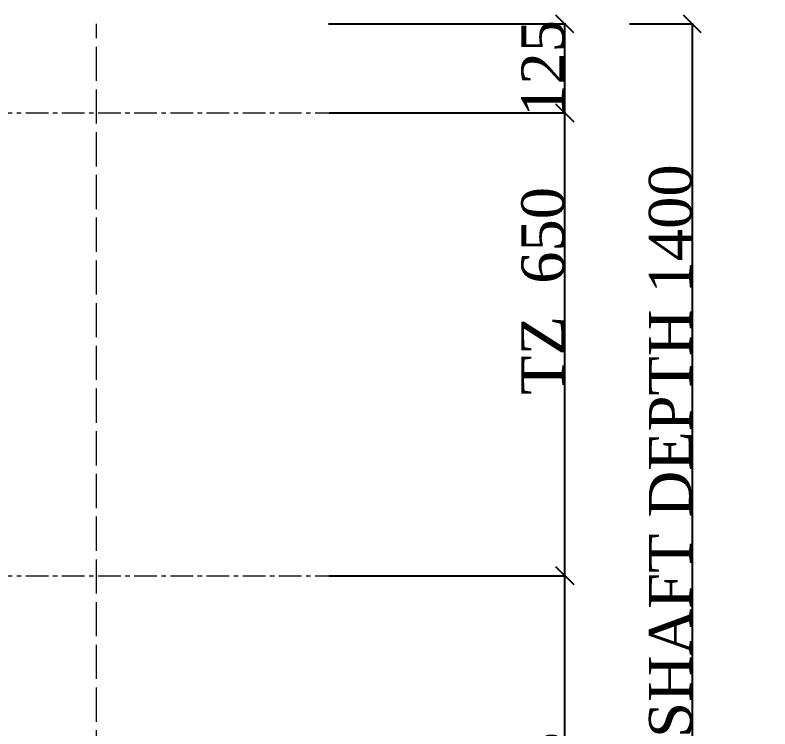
# Model space of a CAD drawing. Header units: millimetres. Extents: x -665 to 1024385, y -25305 to 3861.
# Drawn here: x 19551 to 20612, y -1560 to -557 of the extents above; entities that cross this region are included whole.
import ezdxf

# ---------------------------------------------------------------- set-up
doc = ezdxf.new("R2010")
doc.units = ezdxf.units.MM
doc.linetypes.add('$0$ACAD_ISO02W100', pattern=[15, 12, -3])
doc.linetypes.add('$0$CENTER', pattern=[50.8, 31.75, -6.35, 6.35, -6.35])
doc.layers.add('$0$CL', color=2, linetype='$0$CENTER', lineweight=0)
doc.layers.add('$0$DL', color=8, linetype='$0$ACAD_ISO02W100', lineweight=0)
doc.styles.add('$0$nassar2', font='cent.shx', dxfattribs={"height": 60})
doc.dimstyles.new('$0$Nassar2', dxfattribs={"dimtxt": 35, "dimasz": 25, "dimexe": 1.25, "dimexo": 0.625, "dimtad": 1, "dimtxsty": '$0$nassar2', "dimblk": '$0$_Oblique', "dimcen": 2.5, "dimadec": 0, "dimazin": 0, "dimtfac": 1, "dimtmove": 0, "dimatfit": 3, "dimldrblk": '$0$_Oblique', "dimfxl": 1, "dimarcsym": 0})

# ---------------------------------------------------------------- blocks, each defined once
blk = doc.blocks.new('$0$_Oblique')
at = {"color": 0, "linetype": 'ByBlock', "lineweight": -2}
blk.add_line((-0.5, -0.5), (0.5, 0.5), dxfattribs=at)
blk = doc.blocks.new('*D64')
at = {"color": 0, "lineweight": -2, "transparency": 16777216}
for p, q in [((19991.3, -1344.4), (20324.7, -1344.4)), ((20323.5, -1969.4), (20323.5, -1344.4)), ((19991.3, -1969.4), (20324.7, -1969.4))]:
    blk.add_line(p, q, dxfattribs=at)
at = {"layer": 'Defpoints', "color": 0, "transparency": 16777216}
for p in [(19990.7, -1344.4), (20323.5, -1344.4), (19990.7, -1969.4)]:
    blk.add_point(p, dxfattribs=at)
at = {"color": 0, "lineweight": -2, "transparency": 16777216, "xscale": 25, "yscale": 25, "zscale": 25}
for p, rotation in [((20323.5, -1344.4), 90), ((20323.5, -1969.4), 270)]:
    blk.add_blockref('$0$_Oblique', p, dxfattribs=dict(at, rotation=rotation))
at = {"color": 0, "transparency": 16777216, "insert": (20292.9, -1631.9), "char_height": 60, "attachment_point": 5, "rotation": 90, "style": '$0$nassar2'}
blk.add_mtext('625', dxfattribs=at)
blk = doc.blocks.new('*D65')
at = {"color": 0, "lineweight": -2, "transparency": 16777216}
for p, q in [((19991.3, -694.4), (20324.7, -694.4)), ((20323.5, -1344.4), (20323.5, -694.4)), ((19991.3, -1344.4), (20324.7, -1344.4))]:
    blk.add_line(p, q, dxfattribs=at)
at = {"layer": 'Defpoints', "color": 0, "transparency": 16777216}
for p in [(19990.7, -694.4), (20323.5, -694.4), (19990.7, -1344.4)]:
    blk.add_point(p, dxfattribs=at)
at = {"color": 0, "lineweight": -2, "transparency": 16777216, "xscale": 25, "yscale": 25, "zscale": 25}
for p, rotation in [((20323.5, -694.4), 90), ((20323.5, -1344.4), 270)]:
    blk.add_blockref('$0$_Oblique', p, dxfattribs=dict(at, rotation=rotation))
at = {"color": 0, "transparency": 16777216, "insert": (20292.9, -944.4), "char_height": 60, "attachment_point": 5, "rotation": 90, "style": '$0$nassar2'}
blk.add_mtext('TZ  650', dxfattribs=at)
blk = doc.blocks.new('*D66')
at = {"color": 0, "lineweight": -2, "transparency": 16777216}
for p, q in [((19991.3, -569.4), (20324.7, -569.4)), ((20323.5, -694.4), (20323.5, -569.4)), ((19991.3, -694.4), (20324.7, -694.4))]:
    blk.add_line(p, q, dxfattribs=at)
at = {"layer": 'Defpoints', "color": 0, "transparency": 16777216}
for p in [(19990.7, -569.4), (20323.5, -569.4), (19990.7, -694.4)]:
    blk.add_point(p, dxfattribs=at)
at = {"color": 0, "lineweight": -2, "transparency": 16777216, "xscale": 25, "yscale": 25, "zscale": 25}
for p, rotation in [((20323.5, -569.4), 90), ((20323.5, -694.4), 270)]:
    blk.add_blockref('$0$_Oblique', p, dxfattribs=dict(at, rotation=rotation))
at = {"color": 0, "transparency": 16777216, "insert": (20292.9, -631.9), "char_height": 60, "attachment_point": 5, "rotation": 90, "style": '$0$nassar2'}
blk.add_mtext('125', dxfattribs=at)
blk = doc.blocks.new('*D68')
at = {"color": 0, "lineweight": -2, "transparency": 16777216}
for p, q in [((20414.2, -569.4), (20503.8, -569.4)), ((20502.6, -1969.4), (20502.6, -569.4)), ((20414.2, -1969.4), (20503.8, -1969.4))]:
    blk.add_line(p, q, dxfattribs=at)
at = {"layer": 'Defpoints', "color": 0, "transparency": 16777216}
for p in [(20413.6, -569.4), (20502.6, -569.4), (20413.6, -1969.4)]:
    blk.add_point(p, dxfattribs=at)
at = {"color": 0, "lineweight": -2, "transparency": 16777216, "xscale": 25, "yscale": 25, "zscale": 25}
for p, rotation in [((20502.6, -569.4), 90), ((20502.6, -1969.4), 270)]:
    blk.add_blockref('$0$_Oblique', p, dxfattribs=dict(at, rotation=rotation))
at = {"color": 0, "transparency": 16777216, "insert": (20472, -1169.4), "char_height": 60, "attachment_point": 5, "rotation": 90, "style": '$0$nassar2'}
blk.add_mtext('SHAFT DEPTH 1400', dxfattribs=at)

msp = doc.modelspace()

# ---------------------------------------------------------------- linework, layer by layer
at = {"layer": '$0$CL'}
for p, q in [((16365.844, -694.443), (19990.71, -694.443)), ((16365.844, -1344.443), (19990.71, -1344.443))]:
    msp.add_line(p, q, dxfattribs=at)
at = {"layer": '$0$DL', "ltscale": 4}
msp.add_line((19665.71, -1969.443), (19665.71, -569.443), dxfattribs=at)

# ---------------------------------------------------------------- dimensions: what is measured, and where the dimension line sits
for base, p1, p2, picture, middle in [((20323.477, -569.443), (19990.71, -694.443), (19990.708, -569.443), '*D66', (20323.477, -631.943)), ((20323.477, -1344.443), (19990.71, -1969.443), (19990.71, -1344.443), '*D64', (20323.477, -1631.943))]:
    dim = msp.add_linear_dim(base=base, p1=p1, p2=p2, angle=90, dimstyle='$0$Nassar2')
    dim.commit()
    dim.dimension.update_dxf_attribs({"geometry": picture, "text_midpoint": middle, "dimtype": 160})
for base, p1, p2, text, picture, middle in [((20502.598, -569.443), (20413.622, -1969.443), (20413.622, -569.443), 'SHAFT DEPTH <>', '*D68', (20502.598, -1169.443)), ((20323.477, -694.443), (19990.71, -1344.443), (19990.71, -694.443), 'TZ  <>', '*D65', (20323.477, -944.443))]:
    dim = msp.add_linear_dim(base=base, p1=p1, p2=p2, angle=90, text=text, dimstyle='$0$Nassar2')
    dim.commit()
    dim.dimension.update_dxf_attribs({"geometry": picture, "text_midpoint": middle, "dimtype": 160})

doc.saveas('drawing.dxf')
